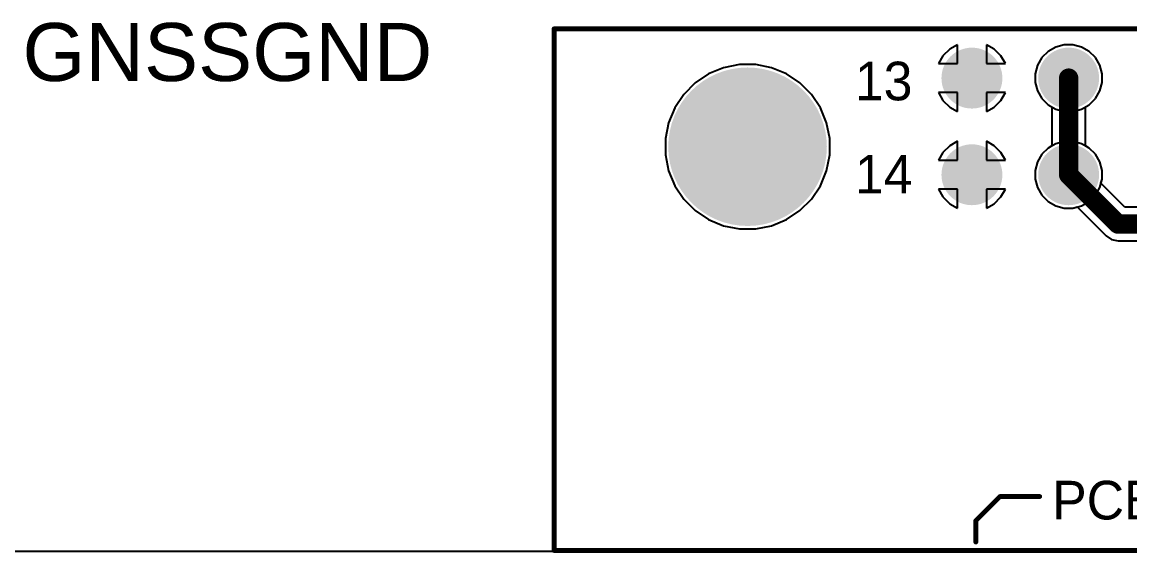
# Model space of a CAD drawing. Header units: millimetres. Extents: x -0.13 to 3.86, y -0.01 to 4.3.
# Drawn here: x 0.644 to 1.789, y 0.009 to 0.558 of the extents above; entities that cross this region are included whole.
import ezdxf

# ---------------------------------------------------------------- set-up
doc = ezdxf.new("R2010")
doc.units = ezdxf.units.MM
doc.header["$MEASUREMENT"] = 0
for name, color, linetype in [('BottomLayer', 5, 'Continuous'), ('BottomSolder', 6, 'Continuous'), ('MultiLayer', 9, 'Continuous'), ('PadHoleLayer', 156, 'Continuous'), ('TopLayer', 1, 'Continuous'), ('TopOverlay', 2, 'Continuous'), ('TopSolder', 216, 'Continuous')]:
    doc.layers.add(name, color=color, linetype=linetype)
doc.styles.add('Arial', font='arial.ttf', dxfattribs={"height": 0.2})

# ---------------------------------------------------------------- blocks, each defined once
blk = doc.blocks.new('N3314_5302RB_206')
at = {"layer": 'BottomLayer'}
h = blk.add_hatch(color=5, dxfattribs=at)
edge = h.paths.add_edge_path()
edge.add_arc((-0.3, 0.05), 0.0275, 0, 360)
h = blk.add_hatch(color=5, dxfattribs=at)
edge = h.paths.add_edge_path()
edge.add_arc((-0.2, 0.05), 0.0275, 0, 360)
h = blk.add_hatch(color=5, dxfattribs=at)
edge = h.paths.add_edge_path()
edge.add_arc((-0.532, -0.021), 0.078, 0, 360)
h = blk.add_hatch(color=5, dxfattribs=at)
edge = h.paths.add_edge_path()
edge.add_arc((-0.3, -0.05), 0.0275, 0, 360)
h = blk.add_hatch(color=5, dxfattribs=at)
edge = h.paths.add_edge_path()
edge.add_arc((-0.2, -0.05), 0.0275, 0, 360)
at = {"layer": 'BottomSolder'}
h = blk.add_hatch(color=6, dxfattribs=at)
edge = h.paths.add_edge_path()
edge.add_arc((-0.3, 0.05), 0.0315, 0, 360)
h = blk.add_hatch(color=6, dxfattribs=at)
edge = h.paths.add_edge_path()
edge.add_arc((-0.2, 0.05), 0.0315, 0, 360)
h = blk.add_hatch(color=6, dxfattribs=at)
edge = h.paths.add_edge_path()
edge.add_arc((-0.532, -0.021), 0.082, 0, 360)
h = blk.add_hatch(color=6, dxfattribs=at)
edge = h.paths.add_edge_path()
edge.add_arc((-0.3, -0.05), 0.0315, 0, 360)
h = blk.add_hatch(color=6, dxfattribs=at)
edge = h.paths.add_edge_path()
edge.add_arc((-0.2, -0.05), 0.0315, 0, 360)
at = {"layer": 'MultiLayer'}
h = blk.add_hatch(color=9, dxfattribs=at)
edge = h.paths.add_edge_path()
edge.add_arc((-0.3, 0.05), 0.0275, 0, 360)
h = blk.add_hatch(color=9, dxfattribs=at)
edge = h.paths.add_edge_path()
edge.add_arc((-0.2, 0.05), 0.0275, 0, 360)
h = blk.add_hatch(color=9, dxfattribs=at)
edge = h.paths.add_edge_path()
edge.add_arc((-0.532, -0.021), 0.078, 0, 360)
h = blk.add_hatch(color=9, dxfattribs=at)
edge = h.paths.add_edge_path()
edge.add_arc((-0.3, -0.05), 0.0275, 0, 360)
h = blk.add_hatch(color=9, dxfattribs=at)
edge = h.paths.add_edge_path()
edge.add_arc((-0.2, -0.05), 0.0275, 0, 360)
at = {"layer": 'PadHoleLayer'}
h = blk.add_hatch(color=156, dxfattribs=at)
edge = h.paths.add_edge_path()
edge.add_arc((-0.3, 0.05), 0.0175, 0, 360)
h = blk.add_hatch(color=156, dxfattribs=at)
edge = h.paths.add_edge_path()
edge.add_arc((-0.2, 0.05), 0.0175, 0, 360)
h = blk.add_hatch(color=156, dxfattribs=at)
edge = h.paths.add_edge_path()
edge.add_arc((-0.532, -0.021), 0.058, 0, 360)
h = blk.add_hatch(color=156, dxfattribs=at)
edge = h.paths.add_edge_path()
edge.add_arc((-0.3, -0.05), 0.0175, 0, 360)
h = blk.add_hatch(color=156, dxfattribs=at)
edge = h.paths.add_edge_path()
edge.add_arc((-0.2, -0.05), 0.0175, 0, 360)
at = {"layer": 'TopLayer'}
h = blk.add_hatch(color=1, dxfattribs=at)
edge = h.paths.add_edge_path()
edge.add_arc((-0.3, 0.05), 0.0275, 0, 360)
h = blk.add_hatch(color=1, dxfattribs=at)
edge = h.paths.add_edge_path()
edge.add_arc((-0.2, 0.05), 0.0275, 0, 360)
h = blk.add_hatch(color=1, dxfattribs=at)
edge = h.paths.add_edge_path()
edge.add_arc((-0.532, -0.021), 0.078, 0, 360)
h = blk.add_hatch(color=1, dxfattribs=at)
edge = h.paths.add_edge_path()
edge.add_arc((-0.3, -0.05), 0.0275, 0, 360)
h = blk.add_hatch(color=1, dxfattribs=at)
edge = h.paths.add_edge_path()
edge.add_arc((-0.2, -0.05), 0.0275, 0, 360)
at = {"layer": 'TopSolder'}
h = blk.add_hatch(color=216, dxfattribs=at)
edge = h.paths.add_edge_path()
edge.add_arc((-0.3, 0.05), 0.0315, 0, 360)
h = blk.add_hatch(color=216, dxfattribs=at)
edge = h.paths.add_edge_path()
edge.add_arc((-0.2, 0.05), 0.0315, 0, 360)
h = blk.add_hatch(color=216, dxfattribs=at)
edge = h.paths.add_edge_path()
edge.add_arc((-0.532, -0.021), 0.082, 0, 360)
h = blk.add_hatch(color=216, dxfattribs=at)
edge = h.paths.add_edge_path()
edge.add_arc((-0.3, -0.05), 0.0315, 0, 360)
h = blk.add_hatch(color=216, dxfattribs=at)
edge = h.paths.add_edge_path()
edge.add_arc((-0.2, -0.05), 0.0315, 0, 360)
at = {"layer": 'TopOverlay', "const_width": 0.005}
for points in [[(-0.732, -0.4388), (-0.732, 0.101)], [(-0.732, 0.101), (0.732, 0.101)], [(-0.296, -0.408), (-0.271, -0.383)], [(-0.271, -0.383), (-0.23, -0.383)], [(-0.296, -0.43), (-0.296, -0.408)], [(-0.732, -0.4388), (0.732, -0.4388)]]:
    blk.add_lwpolyline(points, dxfattribs=at)
at = {"layer": 'TopOverlay', "const_width": 0.0025}
for points in [[(-0.7332, 0.101, 1), (-0.7307, 0.101, 1)], [(-0.7332, 0.101, 1), (-0.7307, 0.101, 1)], [(-0.2722, -0.383, 1), (-0.2697, -0.383, 1)], [(-0.2722, -0.383, 1), (-0.2697, -0.383, 1)], [(-0.2312, -0.383, 1), (-0.2287, -0.383, 1)], [(-0.2972, -0.408, 1), (-0.2947, -0.408, 1)], [(-0.2972, -0.408, 1), (-0.2947, -0.408, 1)], [(-0.2972, -0.43, 1), (-0.2947, -0.43, 1)], [(-0.7332, -0.4388, 1), (-0.7307, -0.4388, 1)], [(-0.7332, -0.4388, 1), (-0.7307, -0.4388, 1)]]:
    blk.add_lwpolyline(points, format="xyb", close=True, dxfattribs=at)
at = {"layer": 'TopOverlay'}
for s, p in [('13', (-0.421, 0.027)), ('14', (-0.421, -0.0694)), ('PCB Edge', (-0.217, -0.4067))]:
    blk.add_text(s, height=0.04, rotation=360, dxfattribs=at).set_placement(p)

msp = doc.modelspace()

# ---------------------------------------------------------------- linework, layer by layer
at = {"layer": 'BottomLayer'}
for p, q in [((1.603, 0.53), (1.596, 0.523)), ((1.611, 0.5346), (1.603, 0.53)), ((1.611, 0.515), (1.611, 0.5346)), ((1.649, 0.53), (1.641, 0.5346)), ((1.641, 0.5346), (1.641, 0.515)), ((1.656, 0.523), (1.649, 0.53)), ((1.7048, 0.5276), (1.6984, 0.5212)), ((1.7127, 0.5321), (1.7048, 0.5276)), ((1.7215, 0.5345), (1.7127, 0.5321)), ((1.7305, 0.5345), (1.7215, 0.5345)), ((1.7393, 0.5321), (1.7305, 0.5345)), ((1.7472, 0.5276), (1.7393, 0.5321)), ((1.7536, 0.5212), (1.7472, 0.5276)), ((1.596, 0.523), (1.5914, 0.515)), ((1.6606, 0.515), (1.656, 0.523)), ((1.6984, 0.5212), (1.6939, 0.5133)), ((1.7581, 0.5133), (1.7536, 0.5212)), ((1.3537, 0.5043), (1.3398, 0.495)), ((1.3692, 0.5107), (1.3537, 0.5043)), ((1.3856, 0.514), (1.3692, 0.5107)), ((1.4024, 0.514), (1.3856, 0.514)), ((1.4188, 0.5107), (1.4024, 0.514)), ((1.4343, 0.5043), (1.4188, 0.5107)), ((1.4482, 0.495), (1.4343, 0.5043)), ((1.5914, 0.515), (1.611, 0.515)), ((1.641, 0.515), (1.6606, 0.515)), ((1.6939, 0.5133), (1.6915, 0.5045)), ((1.6915, 0.5045), (1.6915, 0.4955)), ((1.7605, 0.5045), (1.7581, 0.5133)), ((1.7605, 0.4955), (1.7605, 0.5045)), ((1.3398, 0.495), (1.328, 0.4832)), ((1.46, 0.4832), (1.4482, 0.495)), ((1.6915, 0.4955), (1.6939, 0.4867)), ((1.7581, 0.4867), (1.7605, 0.4955)), ((1.328, 0.4832), (1.3187, 0.4693)), ((1.4693, 0.4693), (1.46, 0.4832)), ((1.611, 0.485), (1.5914, 0.485)), ((1.5914, 0.485), (1.596, 0.477)), ((1.611, 0.4654), (1.611, 0.485)), ((1.6606, 0.485), (1.641, 0.485)), ((1.641, 0.485), (1.641, 0.4654)), ((1.656, 0.477), (1.6606, 0.485)), ((1.6939, 0.4867), (1.6984, 0.4788)), ((1.7536, 0.4788), (1.7581, 0.4867)), ((1.596, 0.477), (1.603, 0.47)), ((1.603, 0.47), (1.611, 0.4654)), ((1.641, 0.4654), (1.649, 0.47)), ((1.649, 0.47), (1.656, 0.477)), ((1.6984, 0.4788), (1.7048, 0.4724)), ((1.7048, 0.4724), (1.7087, 0.4702)), ((1.7087, 0.4702), (1.7087, 0.4298)), ((1.7433, 0.4702), (1.7472, 0.4724)), ((1.7433, 0.4298), (1.7433, 0.4702)), ((1.7472, 0.4724), (1.7536, 0.4788)), ((1.3187, 0.4693), (1.3123, 0.4538)), ((1.4757, 0.4538), (1.4693, 0.4693)), ((1.3123, 0.4538), (1.309, 0.4374)), ((1.479, 0.4374), (1.4757, 0.4538)), ((1.309, 0.4374), (1.309, 0.4206)), ((1.479, 0.4206), (1.479, 0.4374)), ((1.603, 0.43), (1.596, 0.423)), ((1.611, 0.4346), (1.603, 0.43)), ((1.611, 0.415), (1.611, 0.4346)), ((1.649, 0.43), (1.641, 0.4346)), ((1.641, 0.4346), (1.641, 0.415)), ((1.656, 0.423), (1.649, 0.43)), ((1.7048, 0.4276), (1.6984, 0.4212)), ((1.7087, 0.4298), (1.7048, 0.4276)), ((1.7472, 0.4276), (1.7433, 0.4298)), ((1.7536, 0.4212), (1.7472, 0.4276)), ((1.309, 0.4206), (1.3123, 0.4042)), ((1.4757, 0.4042), (1.479, 0.4206)), ((1.596, 0.423), (1.5914, 0.415)), ((1.5914, 0.415), (1.611, 0.415)), ((1.641, 0.415), (1.6606, 0.415)), ((1.6606, 0.415), (1.656, 0.423)), ((1.6939, 0.4133), (1.6915, 0.4045)), ((1.6984, 0.4212), (1.6939, 0.4133)), ((1.7581, 0.4133), (1.7536, 0.4212)), ((1.7605, 0.4045), (1.7581, 0.4133)), ((1.3123, 0.4042), (1.3187, 0.3887)), ((1.4693, 0.3887), (1.4757, 0.4042)), ((1.6915, 0.4045), (1.6915, 0.3955)), ((1.7605, 0.3955), (1.7605, 0.4045)), ((1.6915, 0.3955), (1.6939, 0.3867)), ((1.7594, 0.3912), (1.7605, 0.3955)), ((1.7842, 0.3663), (1.7594, 0.3912)), ((1.3187, 0.3887), (1.328, 0.3748)), ((1.46, 0.3748), (1.4693, 0.3887)), ((1.611, 0.385), (1.5914, 0.385)), ((1.5914, 0.385), (1.596, 0.377)), ((1.611, 0.3654), (1.611, 0.385)), ((1.6606, 0.385), (1.641, 0.385)), ((1.641, 0.385), (1.641, 0.3654)), ((1.656, 0.377), (1.6606, 0.385)), ((1.6939, 0.3867), (1.6984, 0.3788)), ((1.6984, 0.3788), (1.7048, 0.3724)), ((1.328, 0.3748), (1.3398, 0.363)), ((1.4482, 0.363), (1.46, 0.3748)), ((1.596, 0.377), (1.603, 0.37)), ((1.603, 0.37), (1.611, 0.3654)), ((1.641, 0.3654), (1.649, 0.37)), ((1.649, 0.37), (1.656, 0.377)), ((1.7048, 0.3724), (1.7127, 0.3679)), ((1.7127, 0.3679), (1.7215, 0.3655)), ((1.7305, 0.3655), (1.7348, 0.3667)), ((1.7348, 0.3667), (1.7648, 0.3367)), ((1.3398, 0.363), (1.3537, 0.3537)), ((1.4343, 0.3537), (1.4482, 0.363)), ((1.7215, 0.3655), (1.7305, 0.3655)), ((1.8054, 0.3663), (1.7842, 0.3663)), ((1.3537, 0.3537), (1.3692, 0.3473)), ((1.3692, 0.3473), (1.3856, 0.344)), ((1.3856, 0.344), (1.4024, 0.344)), ((1.4024, 0.344), (1.4188, 0.3473)), ((1.4188, 0.3473), (1.4343, 0.3537)), ((1.7648, 0.3367), (1.7704, 0.3329)), ((1.7704, 0.3329), (1.7771, 0.3316)), ((1.7771, 0.3316), (2.3029, 0.3316)), ((3.8398, 0.0102), (0.0102, 0.0102))]:
    msp.add_line(p, q, dxfattribs=at)
at = {"layer": 'BottomLayer', "const_width": 0.02}
for points in [[(1.726, 0.4), (1.726, 0.5)], [(1.726, 0.4), (1.7771, 0.3489)], [(1.7771, 0.3489), (2.3029, 0.3489)]]:
    msp.add_lwpolyline(points, dxfattribs=at)
at = {"layer": 'BottomLayer', "const_width": 0.01}
for points in [[(1.721, 0.5, 1), (1.731, 0.5, 1)], [(1.721, 0.4, 1), (1.731, 0.4, 1)], [(1.721, 0.4, 1), (1.731, 0.4, 1)], [(1.7721, 0.3489, 1), (1.7821, 0.3489, 1)], [(1.7721, 0.3489, 1), (1.7821, 0.3489, 1)]]:
    msp.add_lwpolyline(points, format="xyb", close=True, dxfattribs=at)
at = {"layer": 'TopLayer'}
for p, q in [((1.603, 0.53), (1.596, 0.523)), ((1.611, 0.5346), (1.603, 0.53)), ((1.611, 0.515), (1.611, 0.5346)), ((1.649, 0.53), (1.641, 0.5346)), ((1.641, 0.5346), (1.641, 0.515)), ((1.656, 0.523), (1.649, 0.53)), ((1.7048, 0.5276), (1.6984, 0.5212)), ((1.7127, 0.5321), (1.7048, 0.5276)), ((1.7215, 0.5345), (1.7127, 0.5321)), ((1.7305, 0.5345), (1.7215, 0.5345)), ((1.7393, 0.5321), (1.7305, 0.5345)), ((1.7472, 0.5276), (1.7393, 0.5321)), ((1.7536, 0.5212), (1.7472, 0.5276)), ((1.596, 0.523), (1.5914, 0.515)), ((1.6606, 0.515), (1.656, 0.523)), ((1.6984, 0.5212), (1.6939, 0.5133)), ((1.7581, 0.5133), (1.7536, 0.5212)), ((1.3537, 0.5043), (1.3398, 0.495)), ((1.3692, 0.5107), (1.3537, 0.5043)), ((1.3856, 0.514), (1.3692, 0.5107)), ((1.4024, 0.514), (1.3856, 0.514)), ((1.4188, 0.5107), (1.4024, 0.514)), ((1.4343, 0.5043), (1.4188, 0.5107)), ((1.4482, 0.495), (1.4343, 0.5043)), ((1.5914, 0.515), (1.611, 0.515)), ((1.641, 0.515), (1.6606, 0.515)), ((1.6939, 0.5133), (1.6915, 0.5045)), ((1.6915, 0.5045), (1.6915, 0.4955)), ((1.7605, 0.5045), (1.7581, 0.5133)), ((1.7605, 0.4955), (1.7605, 0.5045)), ((1.3398, 0.495), (1.328, 0.4832)), ((1.46, 0.4832), (1.4482, 0.495)), ((1.6915, 0.4955), (1.6939, 0.4867)), ((1.7581, 0.4867), (1.7605, 0.4955)), ((1.328, 0.4832), (1.3187, 0.4693)), ((1.4693, 0.4693), (1.46, 0.4832)), ((1.611, 0.485), (1.5914, 0.485)), ((1.5914, 0.485), (1.596, 0.477)), ((1.611, 0.4654), (1.611, 0.485)), ((1.6606, 0.485), (1.641, 0.485)), ((1.641, 0.485), (1.641, 0.4654)), ((1.656, 0.477), (1.6606, 0.485)), ((1.6939, 0.4867), (1.6984, 0.4788)), ((1.7536, 0.4788), (1.7581, 0.4867)), ((1.596, 0.477), (1.603, 0.47)), ((1.603, 0.47), (1.611, 0.4654)), ((1.641, 0.4654), (1.649, 0.47)), ((1.649, 0.47), (1.656, 0.477)), ((1.6984, 0.4788), (1.7048, 0.4724)), ((1.7048, 0.4724), (1.7127, 0.4679)), ((1.7393, 0.4679), (1.7472, 0.4724)), ((1.7472, 0.4724), (1.7536, 0.4788)), ((1.3187, 0.4693), (1.3123, 0.4538)), ((1.4757, 0.4538), (1.4693, 0.4693)), ((1.7127, 0.4679), (1.7215, 0.4655)), ((1.7215, 0.4655), (1.7305, 0.4655)), ((1.7305, 0.4655), (1.7393, 0.4679)), ((1.3123, 0.4538), (1.309, 0.4374)), ((1.479, 0.4374), (1.4757, 0.4538)), ((1.309, 0.4374), (1.309, 0.4206)), ((1.479, 0.4206), (1.479, 0.4374)), ((1.603, 0.43), (1.596, 0.423)), ((1.611, 0.4346), (1.603, 0.43)), ((1.611, 0.415), (1.611, 0.4346)), ((1.649, 0.43), (1.641, 0.4346)), ((1.641, 0.4346), (1.641, 0.415)), ((1.656, 0.423), (1.649, 0.43)), ((1.7048, 0.4276), (1.6984, 0.4212)), ((1.7127, 0.4321), (1.7048, 0.4276)), ((1.7215, 0.4345), (1.7127, 0.4321)), ((1.7305, 0.4345), (1.7215, 0.4345)), ((1.7393, 0.4321), (1.7305, 0.4345)), ((1.7472, 0.4276), (1.7393, 0.4321)), ((1.7536, 0.4212), (1.7472, 0.4276)), ((1.309, 0.4206), (1.3123, 0.4042)), ((1.4757, 0.4042), (1.479, 0.4206)), ((1.596, 0.423), (1.5914, 0.415)), ((1.5914, 0.415), (1.611, 0.415)), ((1.641, 0.415), (1.6606, 0.415)), ((1.6606, 0.415), (1.656, 0.423)), ((1.6939, 0.4133), (1.6915, 0.4045)), ((1.6984, 0.4212), (1.6939, 0.4133)), ((1.7581, 0.4133), (1.7536, 0.4212)), ((1.7605, 0.4045), (1.7581, 0.4133)), ((1.3123, 0.4042), (1.3187, 0.3887)), ((1.4693, 0.3887), (1.4757, 0.4042)), ((1.6915, 0.4045), (1.6915, 0.3955)), ((1.7605, 0.3955), (1.7605, 0.4045)), ((1.6915, 0.3955), (1.6939, 0.3867)), ((1.7581, 0.3867), (1.7605, 0.3955)), ((1.3187, 0.3887), (1.328, 0.3748)), ((1.46, 0.3748), (1.4693, 0.3887)), ((1.611, 0.385), (1.5914, 0.385)), ((1.5914, 0.385), (1.596, 0.377)), ((1.611, 0.3654), (1.611, 0.385)), ((1.6606, 0.385), (1.641, 0.385)), ((1.641, 0.385), (1.641, 0.3654)), ((1.656, 0.377), (1.6606, 0.385)), ((1.6939, 0.3867), (1.6984, 0.3788)), ((1.6984, 0.3788), (1.7048, 0.3724)), ((1.7472, 0.3724), (1.7536, 0.3788)), ((1.7536, 0.3788), (1.7581, 0.3867)), ((1.328, 0.3748), (1.3398, 0.363)), ((1.4482, 0.363), (1.46, 0.3748)), ((1.596, 0.377), (1.603, 0.37)), ((1.603, 0.37), (1.611, 0.3654)), ((1.641, 0.3654), (1.649, 0.37)), ((1.649, 0.37), (1.656, 0.377)), ((1.7048, 0.3724), (1.7127, 0.3679)), ((1.7127, 0.3679), (1.7215, 0.3655)), ((1.7305, 0.3655), (1.7393, 0.3679)), ((1.7393, 0.3679), (1.7472, 0.3724)), ((1.3398, 0.363), (1.3537, 0.3537)), ((1.4343, 0.3537), (1.4482, 0.363)), ((1.7215, 0.3655), (1.7305, 0.3655)), ((1.3537, 0.3537), (1.3692, 0.3473)), ((1.3692, 0.3473), (1.3856, 0.344)), ((1.3856, 0.344), (1.4024, 0.344)), ((1.4024, 0.344), (1.4188, 0.3473)), ((1.4188, 0.3473), (1.4343, 0.3537)), ((3.8398, 0.0102), (0.0102, 0.0102))]:
    msp.add_line(p, q, dxfattribs=at)

# ---------------------------------------------------------------- block references
msp.add_blockref('N3314_5302RB_206', (1.926, 0.45))

# ---------------------------------------------------------------- texts
at = {"layer": 'TopOverlay', "style": 'Arial'}
msp.add_text('GNSSGND', height=0.06, dxfattribs=at).set_placement((0.6443, 0.497))

doc.saveas('drawing.dxf')
